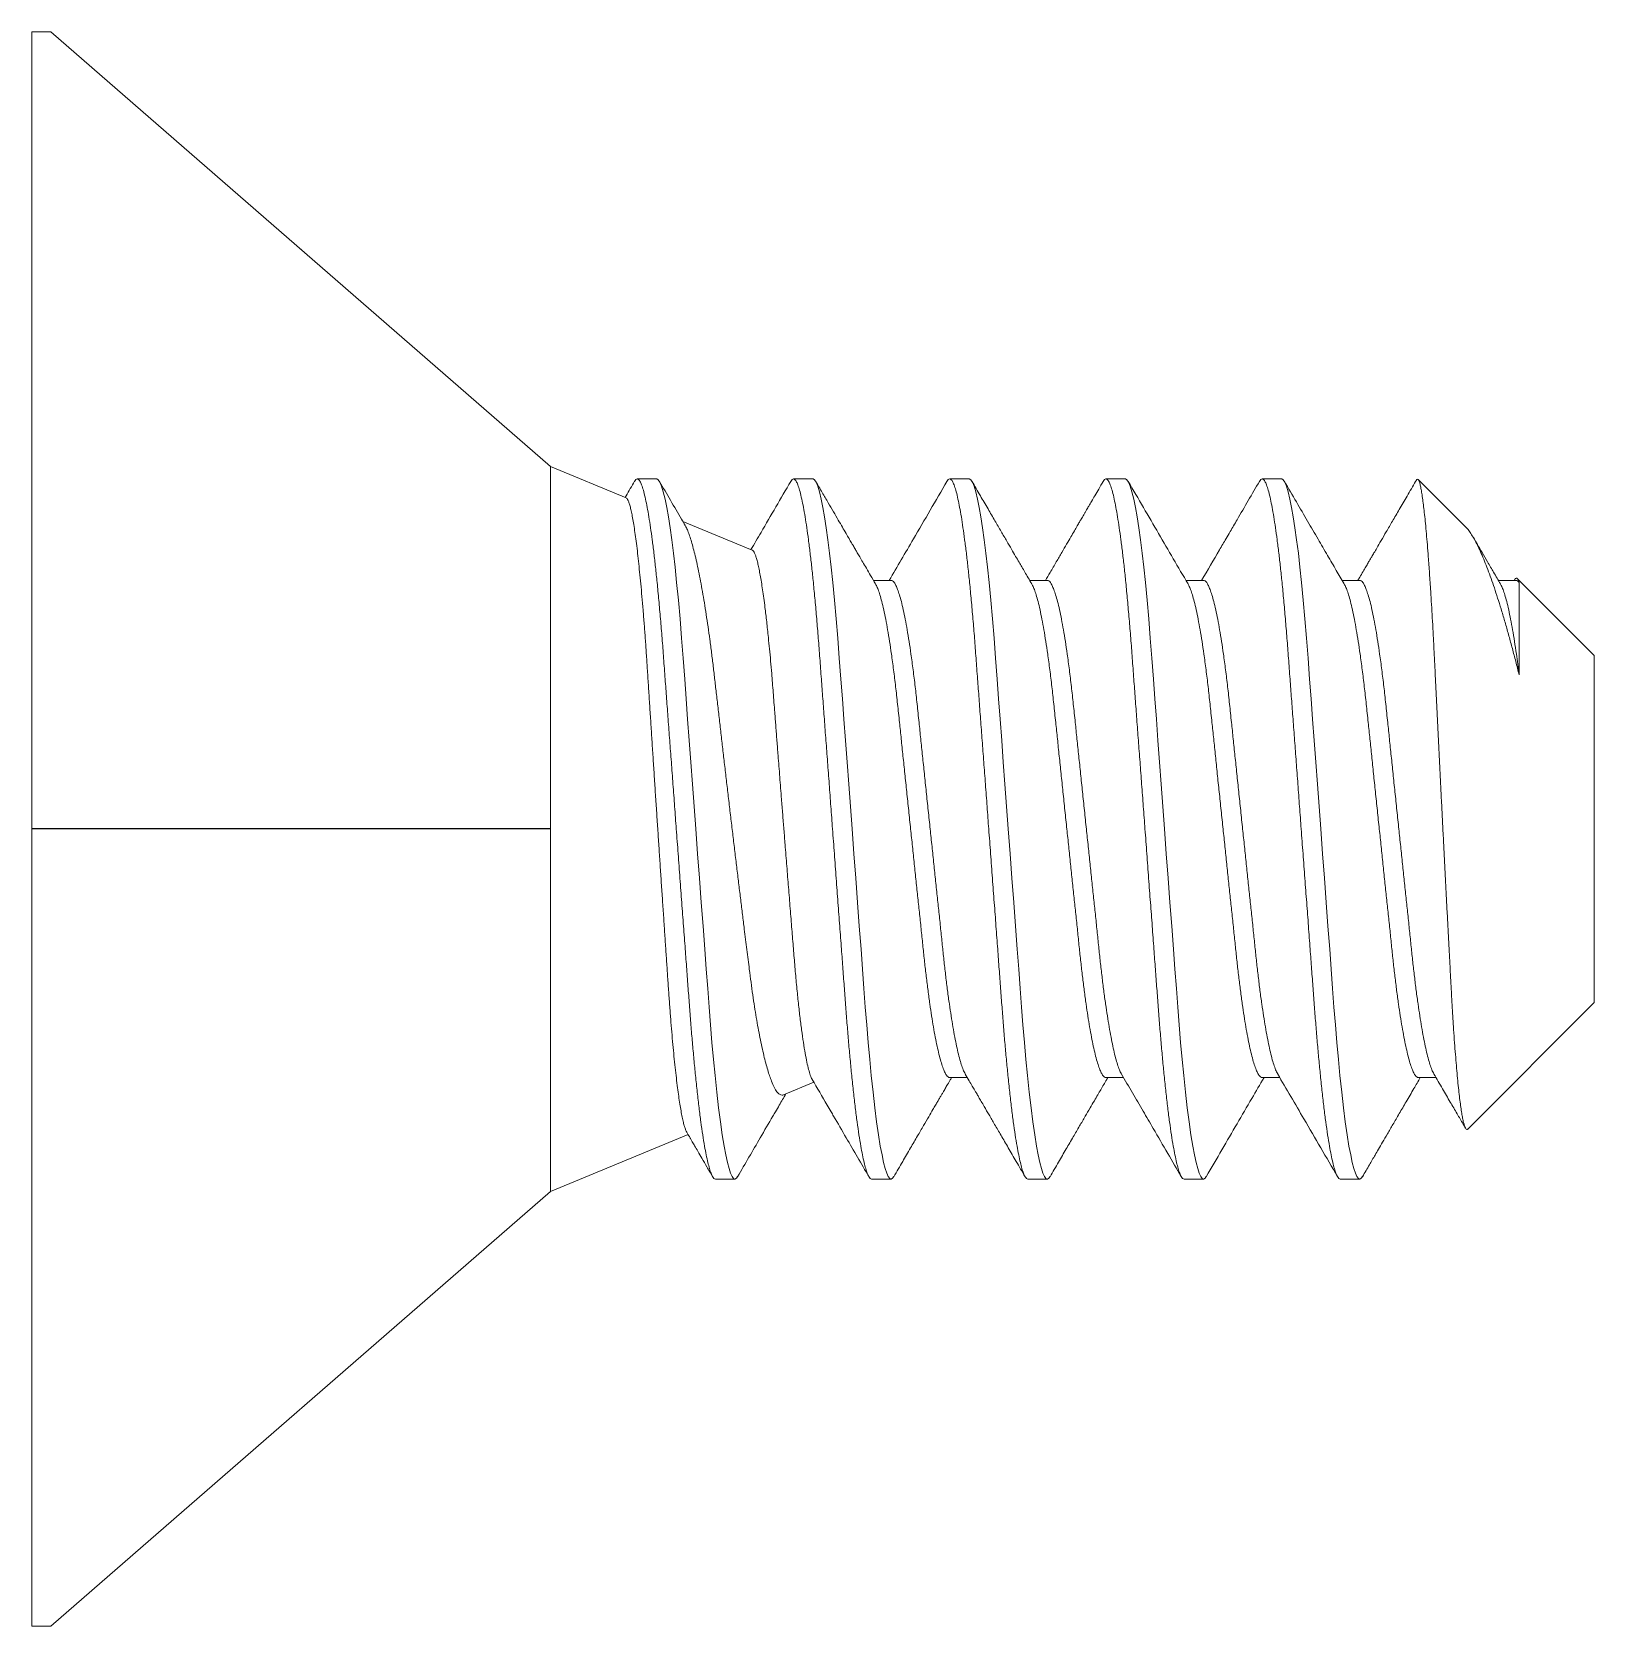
# Model space of a CAD drawing. Header units: inches. Extents: x 1.6 to 15.1, y -0.1 to 9.4.
# Drawn here: x 12.4369 to 12.684, y 9.1345 to 9.3866 of the extents above; entities that cross this region are included whole.
import ezdxf

# ---------------------------------------------------------------- set-up
doc = ezdxf.new("R2010")
doc.units = ezdxf.units.IN
doc.header["$MEASUREMENT"] = 0
doc.linetypes.add('SLD-Solid', pattern=[0])
doc.layers.add('Delrin', color=18, linetype='Continuous')
doc.layers.add('Screws', color=6, linetype='Continuous')

msp = doc.modelspace()

# ---------------------------------------------------------------- linework, layer by layer
at = {"layer": 'Delrin'}
msp.add_line((12.51897, 9.26056), (12.43694, 9.26056), dxfattribs=at)
at = {"layer": 'Screws', "color": 6, "linetype": 'SLD-Solid', "lineweight": 15}
for p, q in [((12.43992, 9.38658), (12.43694, 9.38658)), ((12.43694, 9.26056), (12.43694, 9.38658)), ((12.51897, 9.31785), (12.43992, 9.38658)), ((12.53095, 9.31289), (12.51897, 9.31785)), ((12.51897, 9.31785), (12.51897, 9.20326)), ((12.53578, 9.31591), (12.53269, 9.31591)), ((12.56049, 9.31591), (12.5574, 9.31591)), ((12.5852, 9.31591), (12.58211, 9.31591)), ((12.60991, 9.31591), (12.60682, 9.31591)), ((12.63462, 9.31591), (12.63153, 9.31591)), ((12.66371, 9.30833), (12.65621, 9.31582)), ((12.55089, 9.30463), (12.5399, 9.30918)), ((12.57284, 9.29986), (12.57005, 9.29986)), ((12.59755, 9.29986), (12.59476, 9.29986)), ((12.62226, 9.29986), (12.61947, 9.29986)), ((12.64697, 9.29986), (12.64418, 9.29986)), ((12.67168, 9.29986), (12.66889, 9.29986)), ((12.67145, 9.29999), (12.67138, 9.29986)), ((12.68403, 9.288), (12.67187, 9.30016)), ((12.67217, 9.29951), (12.67217, 9.28491)), ((12.68403, 9.288), (12.68403, 9.23312)), ((12.43694, 9.13454), (12.43694, 9.26056)), ((12.66404, 9.21312), (12.68403, 9.23312)), ((12.55582, 9.21852), (12.56062, 9.22051)), ((12.58211, 9.22126), (12.58489, 9.22126)), ((12.60682, 9.22126), (12.6096, 9.22126)), ((12.63153, 9.22126), (12.63431, 9.22126)), ((12.65624, 9.22126), (12.65902, 9.22126)), ((12.51897, 9.20326), (12.54072, 9.21227)), ((12.54504, 9.20521), (12.54813, 9.20521)), ((12.56975, 9.20521), (12.57284, 9.20521)), ((12.59446, 9.20521), (12.59755, 9.20521)), ((12.61917, 9.20521), (12.62226, 9.20521)), ((12.64388, 9.20521), (12.64697, 9.20521)), ((12.43992, 9.13454), (12.51897, 9.20326)), ((12.43694, 9.13454), (12.43992, 9.13454))]:
    msp.add_line(p, q, dxfattribs=at)
at = {"layer": 'Screws', "color": 6, "linetype": 'SLD-Solid', "lineweight": 15, "flags": 128}
for points in [[(12.54856, 9.20561), (12.54837, 9.20533), (12.54813, 9.20521), (12.54791, 9.20531), (12.54768, 9.20562), (12.54744, 9.20614), (12.5472, 9.20688), (12.54694, 9.20785), (12.54669, 9.20903), (12.54642, 9.21043), (12.54613, 9.21221), (12.54584, 9.21424), (12.54555, 9.21649), (12.54527, 9.21895), (12.54499, 9.2216), (12.54474, 9.22414), (12.5445, 9.22681), (12.54427, 9.22957), (12.54405, 9.2324), (12.54383, 9.23533), (12.5436, 9.23839), (12.54337, 9.24157), (12.5431, 9.2452), (12.54282, 9.24894), (12.54253, 9.25276), (12.54224, 9.25665), (12.54195, 9.26056), (12.54169, 9.26411), (12.54143, 9.26765), (12.54117, 9.27114), (12.54091, 9.27456), (12.54066, 9.2779), (12.54042, 9.28115), (12.54019, 9.28427), (12.53994, 9.28756), (12.5397, 9.2907), (12.53945, 9.29376), (12.53919, 9.29671), (12.53892, 9.29952), (12.53867, 9.30193), (12.53841, 9.30419), (12.53814, 9.30628), (12.53788, 9.30819), (12.53761, 9.3099), (12.53735, 9.31141), (12.53709, 9.3127), (12.53681, 9.31387), (12.53654, 9.31477), (12.53627, 9.31541), (12.53602, 9.31578), (12.53578, 9.31591), (12.53578, 9.31591)], [(12.57327, 9.20561), (12.57308, 9.20533), (12.57284, 9.20521), (12.57262, 9.20531), (12.57239, 9.20562), (12.57215, 9.20614), (12.57191, 9.20688), (12.57165, 9.20785), (12.5714, 9.20903), (12.57113, 9.21043), (12.57084, 9.21221), (12.57055, 9.21424), (12.57026, 9.21649), (12.56998, 9.21895), (12.5697, 9.2216), (12.56945, 9.22414), (12.56921, 9.22681), (12.56898, 9.22957), (12.56876, 9.2324), (12.56854, 9.23533), (12.56831, 9.23839), (12.56808, 9.24157), (12.56781, 9.2452), (12.56753, 9.24894), (12.56724, 9.25276), (12.56695, 9.25665), (12.56666, 9.26056), (12.5664, 9.26411), (12.56614, 9.26765), (12.56588, 9.27114), (12.56562, 9.27456), (12.56537, 9.2779), (12.56513, 9.28115), (12.5649, 9.28427), (12.56465, 9.28756), (12.56441, 9.2907), (12.56416, 9.29376), (12.5639, 9.29671), (12.56363, 9.29952), (12.56338, 9.30193), (12.56312, 9.30419), (12.56285, 9.30628), (12.56259, 9.30819), (12.56232, 9.3099), (12.56206, 9.31141), (12.5618, 9.3127), (12.56152, 9.31387), (12.56125, 9.31477), (12.56098, 9.31541), (12.56073, 9.31578), (12.56049, 9.31591), (12.56049, 9.31591)], [(12.59798, 9.20561), (12.59779, 9.20533), (12.59755, 9.20521), (12.59733, 9.20531), (12.5971, 9.20562), (12.59686, 9.20614), (12.59662, 9.20688), (12.59636, 9.20785), (12.59611, 9.20903), (12.59584, 9.21043), (12.59555, 9.21221), (12.59526, 9.21424), (12.59497, 9.21649), (12.59469, 9.21895), (12.59441, 9.2216), (12.59416, 9.22414), (12.59392, 9.22681), (12.59369, 9.22957), (12.59347, 9.2324), (12.59325, 9.23533), (12.59302, 9.23839), (12.59279, 9.24157), (12.59252, 9.2452), (12.59224, 9.24894), (12.59195, 9.25276), (12.59166, 9.25665), (12.59137, 9.26056), (12.59111, 9.26411), (12.59085, 9.26765), (12.59059, 9.27114), (12.59033, 9.27456), (12.59008, 9.2779), (12.58984, 9.28115), (12.58961, 9.28427), (12.58936, 9.28756), (12.58912, 9.2907), (12.58887, 9.29376), (12.58861, 9.29671), (12.58834, 9.29952), (12.58808, 9.30193), (12.58783, 9.30419), (12.58756, 9.30628), (12.5873, 9.30819), (12.58703, 9.3099), (12.58677, 9.31141), (12.58651, 9.3127), (12.58623, 9.31387), (12.58596, 9.31477), (12.58569, 9.31541), (12.58544, 9.31578), (12.5852, 9.31591), (12.5852, 9.31591)], [(12.62269, 9.20561), (12.6225, 9.20533), (12.62226, 9.20521), (12.62204, 9.20531), (12.62181, 9.20562), (12.62157, 9.20614), (12.62133, 9.20688), (12.62107, 9.20785), (12.62082, 9.20903), (12.62055, 9.21043), (12.62026, 9.21221), (12.61997, 9.21424), (12.61968, 9.21649), (12.6194, 9.21895), (12.61912, 9.2216), (12.61887, 9.22414), (12.61863, 9.22681), (12.6184, 9.22957), (12.61818, 9.2324), (12.61796, 9.23533), (12.61773, 9.23839), (12.6175, 9.24157), (12.61723, 9.2452), (12.61695, 9.24894), (12.61666, 9.25276), (12.61637, 9.25665), (12.61608, 9.26056), (12.61582, 9.26411), (12.61556, 9.26765), (12.6153, 9.27114), (12.61504, 9.27456), (12.61479, 9.2779), (12.61455, 9.28115), (12.61432, 9.28427), (12.61407, 9.28756), (12.61383, 9.2907), (12.61358, 9.29376), (12.61332, 9.29671), (12.61305, 9.29952), (12.61279, 9.30193), (12.61254, 9.30419), (12.61227, 9.30628), (12.61201, 9.30819), (12.61174, 9.3099), (12.61148, 9.31141), (12.61122, 9.3127), (12.61094, 9.31387), (12.61067, 9.31477), (12.6104, 9.31541), (12.61015, 9.31578), (12.60991, 9.31591), (12.60991, 9.31591)], [(12.6474, 9.20561), (12.64721, 9.20533), (12.64697, 9.20521), (12.64675, 9.20531), (12.64652, 9.20562), (12.64628, 9.20614), (12.64604, 9.20688), (12.64578, 9.20785), (12.64553, 9.20903), (12.64526, 9.21043), (12.64497, 9.21221), (12.64468, 9.21424), (12.64439, 9.21649), (12.64411, 9.21895), (12.64383, 9.2216), (12.64358, 9.22414), (12.64334, 9.22681), (12.64311, 9.22957), (12.64289, 9.2324), (12.64267, 9.23533), (12.64244, 9.23839), (12.64221, 9.24157), (12.64194, 9.2452), (12.64166, 9.24894), (12.64137, 9.25276), (12.64108, 9.25665), (12.64079, 9.26056), (12.64053, 9.26411), (12.64027, 9.26765), (12.64001, 9.27114), (12.63975, 9.27456), (12.6395, 9.2779), (12.63926, 9.28115), (12.63903, 9.28427), (12.63878, 9.28756), (12.63854, 9.2907), (12.63829, 9.29376), (12.63803, 9.29671), (12.63776, 9.29952), (12.6375, 9.30193), (12.63725, 9.30419), (12.63698, 9.30628), (12.63672, 9.30819), (12.63645, 9.3099), (12.63619, 9.31141), (12.63593, 9.3127), (12.63565, 9.31387), (12.63538, 9.31477), (12.63511, 9.31541), (12.63486, 9.31578), (12.63462, 9.31591), (12.63462, 9.31591)]]:
    msp.add_lwpolyline(points, dxfattribs=at)
at = {"layer": 'Screws', "color": 6, "linetype": 'SLD-Solid', "lineweight": 15}
for points, knots in [([(12.53226, 9.31553), (12.53181, 9.31476), (12.53131, 9.31391), (12.53082, 9.31305), (12.53077, 9.31297)], [0, 0, 0, 0, 0.899698, 1, 1, 1, 1]), ([(12.54504, 9.20521), (12.54497, 9.20523), (12.54482, 9.20527), (12.54459, 9.20559), (12.54436, 9.20611), (12.54411, 9.20685), (12.54386, 9.20781), (12.5436, 9.209), (12.54333, 9.21044), (12.54304, 9.21217), (12.54275, 9.2142), (12.54246, 9.21645), (12.54218, 9.21891), (12.54191, 9.22148), (12.54165, 9.22411), (12.54141, 9.22678), (12.54118, 9.22953), (12.54096, 9.23238), (12.54074, 9.23533), (12.54051, 9.23839), (12.54027, 9.24168), (12.54001, 9.2452), (12.53973, 9.24894), (12.53944, 9.25276), (12.53916, 9.25665), (12.53887, 9.26044), (12.5386, 9.26411), (12.53834, 9.26765), (12.53808, 9.27114), (12.53782, 9.27456), (12.53757, 9.27791), (12.53733, 9.28115), (12.53709, 9.28437), (12.53686, 9.28757), (12.53662, 9.29074), (12.53636, 9.2938), (12.5361, 9.29675), (12.53584, 9.29947), (12.53558, 9.30196), (12.53532, 9.30422), (12.53505, 9.30632), (12.53479, 9.30822), (12.53453, 9.30994), (12.53426, 9.31144), (12.53399, 9.31278), (12.53372, 9.31391), (12.53345, 9.31481), (12.53318, 9.31545), (12.53293, 9.31582), (12.53269, 9.31594), (12.53247, 9.31585), (12.53233, 9.31563), (12.53226, 9.31552)], [0, 0, 0, 0, 0.018548, 0.037366, 0.056425, 0.075691, 0.095128, 0.1147, 0.134367, 0.156061, 0.177767, 0.19943, 0.220995, 0.242411, 0.261708, 0.280804, 0.299664, 0.318259, 0.336767, 0.355543, 0.374564, 0.39573, 0.417108, 0.438646, 0.460292, 0.481994, 0.501724, 0.521414, 0.541022, 0.560508, 0.579835, 0.598967, 0.617869, 0.638358, 0.658718, 0.679394, 0.700362, 0.721577, 0.741039, 0.76063, 0.780308, 0.800035, 0.819769, 0.839468, 0.859092, 0.880544, 0.901806, 0.92283, 0.943571, 0.963988, 0.982536, 1, 1, 1, 1]), ([(12.54025, 9.30858), (12.54007, 9.30889), (12.53872, 9.31121), (12.53737, 9.31352), (12.53621, 9.31552)], [0, 0, 0, 0, 0.134536, 1, 1, 1, 1]), ([(12.55696, 9.31552), (12.5554, 9.31283), (12.55331, 9.30923), (12.5512, 9.30563), (12.55067, 9.30472)], [0, 0, 0, 0, 0.747384, 1, 1, 1, 1]), ([(12.56975, 9.20521), (12.56968, 9.20523), (12.56953, 9.20527), (12.5693, 9.20559), (12.56906, 9.20611), (12.56882, 9.20685), (12.56857, 9.20781), (12.56831, 9.209), (12.56804, 9.21044), (12.56775, 9.21217), (12.56746, 9.2142), (12.56717, 9.21645), (12.56689, 9.21891), (12.56662, 9.22148), (12.56636, 9.22411), (12.56612, 9.22678), (12.56589, 9.22953), (12.56567, 9.23238), (12.56545, 9.23533), (12.56522, 9.23839), (12.56498, 9.24168), (12.56472, 9.2452), (12.56444, 9.24894), (12.56415, 9.25276), (12.56387, 9.25665), (12.56358, 9.26044), (12.56331, 9.26411), (12.56305, 9.26765), (12.56279, 9.27114), (12.56253, 9.27456), (12.56228, 9.27791), (12.56204, 9.28115), (12.5618, 9.28437), (12.56157, 9.28757), (12.56133, 9.29074), (12.56107, 9.2938), (12.56081, 9.29675), (12.56055, 9.29947), (12.56029, 9.30196), (12.56003, 9.30422), (12.55976, 9.30632), (12.5595, 9.30822), (12.55924, 9.30994), (12.55897, 9.31144), (12.5587, 9.31278), (12.55843, 9.31391), (12.55816, 9.31481), (12.55789, 9.31545), (12.55764, 9.31582), (12.5574, 9.31594), (12.55718, 9.31585), (12.55704, 9.31563), (12.55696, 9.31552)], [0, 0, 0, 0, 0.018546, 0.037363, 0.05642, 0.075684, 0.09512, 0.11469, 0.134355, 0.156048, 0.177752, 0.199412, 0.220976, 0.24239, 0.261685, 0.280779, 0.299638, 0.318232, 0.336738, 0.355512, 0.374531, 0.395696, 0.417072, 0.438608, 0.460253, 0.481952, 0.501681, 0.521369, 0.540975, 0.56046, 0.579785, 0.598915, 0.617815, 0.638303, 0.658661, 0.679335, 0.700301, 0.721514, 0.740975, 0.760564, 0.780241, 0.799966, 0.819698, 0.839395, 0.859018, 0.880468, 0.901728, 0.92275, 0.943489, 0.963905, 0.982451, 1, 1, 1, 1]), ([(12.57038, 9.2993), (12.57012, 9.29974), (12.56964, 9.30057), (12.56896, 9.30173), (12.56838, 9.30271), (12.5679, 9.30353), (12.56752, 9.30418), (12.56724, 9.30467), (12.56702, 9.30504), (12.56681, 9.3054), (12.56653, 9.30588), (12.56616, 9.30652), (12.56568, 9.30734), (12.56511, 9.30832), (12.56445, 9.30945), (12.5637, 9.31074), (12.56285, 9.31219), (12.56192, 9.31381), (12.56126, 9.31493), (12.56092, 9.31552)], [0, 0, 0, 0, 0.081719, 0.153083, 0.214077, 0.264686, 0.304899, 0.334265, 0.35371, 0.373843, 0.401522, 0.442141, 0.492514, 0.552646, 0.622546, 0.70222, 0.79168, 0.890935, 1, 1, 1, 1]), ([(12.58167, 9.31552), (12.57991, 9.31248), (12.57687, 9.30726), (12.57381, 9.30204), (12.57254, 9.29986)], [0, 0, 0, 0, 0.581827, 1, 1, 1, 1]), ([(12.59446, 9.20521), (12.59439, 9.20523), (12.59424, 9.20527), (12.59401, 9.20559), (12.59377, 9.20611), (12.59353, 9.20685), (12.59328, 9.20781), (12.59302, 9.209), (12.59275, 9.21044), (12.59246, 9.21217), (12.59217, 9.2142), (12.59188, 9.21645), (12.5916, 9.21891), (12.59133, 9.22148), (12.59107, 9.22411), (12.59083, 9.22678), (12.5906, 9.22953), (12.59038, 9.23238), (12.59016, 9.23533), (12.58993, 9.23839), (12.58969, 9.24168), (12.58943, 9.2452), (12.58915, 9.24894), (12.58886, 9.25276), (12.58858, 9.25665), (12.58829, 9.26044), (12.58802, 9.26411), (12.58776, 9.26765), (12.5875, 9.27114), (12.58724, 9.27456), (12.58699, 9.27791), (12.58675, 9.28115), (12.58651, 9.28437), (12.58627, 9.28757), (12.58604, 9.29074), (12.58578, 9.2938), (12.58552, 9.29675), (12.58526, 9.29947), (12.585, 9.30196), (12.58474, 9.30422), (12.58447, 9.30632), (12.58421, 9.30822), (12.58395, 9.30994), (12.58368, 9.31144), (12.58341, 9.31278), (12.58314, 9.31391), (12.58287, 9.31481), (12.5826, 9.31545), (12.58235, 9.31582), (12.58211, 9.31594), (12.58189, 9.31585), (12.58175, 9.31563), (12.58167, 9.31552)], [0, 0, 0, 0, 0.018545, 0.037361, 0.056417, 0.07568, 0.095114, 0.114683, 0.134347, 0.156038, 0.177741, 0.1994, 0.220963, 0.242375, 0.261669, 0.280762, 0.29962, 0.318212, 0.336718, 0.35549, 0.374508, 0.395672, 0.417046, 0.438581, 0.460225, 0.481923, 0.50165, 0.521337, 0.540942, 0.560426, 0.57975, 0.598879, 0.617778, 0.638264, 0.658621, 0.679294, 0.700258, 0.72147, 0.74093, 0.760518, 0.780193, 0.799917, 0.819648, 0.839344, 0.858965, 0.880414, 0.901673, 0.922694, 0.943432, 0.963846, 0.982391, 1, 1, 1, 1]), ([(12.59509, 9.2993), (12.5949, 9.29963), (12.59453, 9.30025), (12.59401, 9.30115), (12.59353, 9.30197), (12.59305, 9.30279), (12.5925, 9.30372), (12.59185, 9.30484), (12.59109, 9.30614), (12.59022, 9.30764), (12.58923, 9.30934), (12.58813, 9.31123), (12.58692, 9.31331), (12.58607, 9.31476), (12.58563, 9.31552)], [0, 0, 0, 0, 0.060687, 0.115863, 0.165519, 0.212166, 0.268852, 0.337454, 0.417983, 0.51045, 0.614868, 0.731254, 0.859625, 1, 1, 1, 1]), ([(12.60638, 9.31552), (12.60615, 9.31512), (12.60571, 9.31436), (12.60509, 9.3133), (12.60457, 9.31241), (12.60414, 9.31167), (12.6038, 9.31109), (12.60353, 9.31063), (12.60331, 9.31024), (12.60309, 9.30987), (12.60287, 9.30949), (12.6026, 9.30903), (12.60225, 9.30842), (12.60179, 9.30763), (12.60123, 9.30667), (12.60057, 9.30554), (12.5998, 9.30423), (12.59894, 9.30274), (12.59807, 9.30126), (12.5975, 9.30028), (12.59725, 9.29986)], [0, 0, 0, 0, 0.077513, 0.144881, 0.202109, 0.249205, 0.286173, 0.313016, 0.33799, 0.36069, 0.383187, 0.410711, 0.449491, 0.49953, 0.560818, 0.633342, 0.717088, 0.812038, 0.918175, 1, 1, 1, 1]), ([(12.61917, 9.20521), (12.6191, 9.20523), (12.61895, 9.20527), (12.61872, 9.20559), (12.61848, 9.20611), (12.61824, 9.20685), (12.61799, 9.20781), (12.61773, 9.209), (12.61746, 9.21044), (12.61717, 9.21217), (12.61688, 9.2142), (12.61659, 9.21645), (12.61631, 9.21891), (12.61604, 9.22148), (12.61578, 9.22411), (12.61554, 9.22678), (12.61531, 9.22953), (12.61509, 9.23238), (12.61487, 9.23533), (12.61464, 9.23839), (12.6144, 9.24168), (12.61414, 9.2452), (12.61386, 9.24894), (12.61357, 9.25276), (12.61329, 9.25665), (12.613, 9.26044), (12.61273, 9.26411), (12.61247, 9.26765), (12.61221, 9.27114), (12.61195, 9.27456), (12.6117, 9.27791), (12.61146, 9.28115), (12.61122, 9.28437), (12.61098, 9.28757), (12.61075, 9.29074), (12.61049, 9.2938), (12.61023, 9.29675), (12.60997, 9.29947), (12.60971, 9.30196), (12.60945, 9.30422), (12.60918, 9.30632), (12.60892, 9.30822), (12.60866, 9.30994), (12.60839, 9.31144), (12.60812, 9.31278), (12.60785, 9.31391), (12.60758, 9.31481), (12.60731, 9.31545), (12.60706, 9.31582), (12.60682, 9.31594), (12.6066, 9.31585), (12.60645, 9.31563), (12.60638, 9.31552)], [0, 0, 0, 0, 0.018545, 0.03736, 0.056416, 0.075678, 0.095113, 0.114681, 0.134344, 0.156035, 0.177738, 0.199397, 0.220959, 0.242371, 0.261665, 0.280757, 0.299615, 0.318206, 0.336712, 0.355484, 0.374502, 0.395665, 0.417039, 0.438573, 0.460216, 0.481914, 0.501641, 0.521328, 0.540932, 0.560415, 0.579739, 0.598868, 0.617767, 0.638252, 0.658609, 0.679281, 0.700245, 0.721457, 0.740917, 0.760504, 0.780179, 0.799903, 0.819633, 0.839329, 0.85895, 0.880398, 0.901656, 0.922677, 0.943415, 0.963829, 0.982373, 1, 1, 1, 1]), ([(12.6198, 9.2993), (12.61825, 9.30195), (12.61509, 9.30736), (12.61194, 9.31277), (12.61034, 9.31552)], [0, 0, 0, 0, 0.490715, 1, 1, 1, 1]), ([(12.63109, 9.31552), (12.62992, 9.3135), (12.62838, 9.31085), (12.62662, 9.30783), (12.62569, 9.30624), (12.62419, 9.30367), (12.6229, 9.30147), (12.62196, 9.29986)], [0, 0, 0, 0, 0.387305, 0.50699, 0.577461, 0.691608, 1, 1, 1, 1]), ([(12.64388, 9.20521), (12.64381, 9.20523), (12.64366, 9.20527), (12.64343, 9.20559), (12.64319, 9.20611), (12.64295, 9.20685), (12.64269, 9.20781), (12.64244, 9.209), (12.64217, 9.21044), (12.64188, 9.21217), (12.64159, 9.2142), (12.6413, 9.21645), (12.64102, 9.21891), (12.64075, 9.22148), (12.64049, 9.22411), (12.64025, 9.22678), (12.64002, 9.22953), (12.6398, 9.23238), (12.63958, 9.23533), (12.63935, 9.23839), (12.63911, 9.24168), (12.63885, 9.2452), (12.63857, 9.24894), (12.63828, 9.25276), (12.63799, 9.25665), (12.63771, 9.26044), (12.63744, 9.26411), (12.63718, 9.26765), (12.63692, 9.27114), (12.63666, 9.27456), (12.63641, 9.27791), (12.63617, 9.28115), (12.63593, 9.28437), (12.63569, 9.28757), (12.63546, 9.29074), (12.6352, 9.2938), (12.63494, 9.29675), (12.63468, 9.29947), (12.63442, 9.30196), (12.63416, 9.30422), (12.63389, 9.30632), (12.63363, 9.30822), (12.63337, 9.30994), (12.6331, 9.31144), (12.63283, 9.31278), (12.63256, 9.31391), (12.63229, 9.31481), (12.63202, 9.31545), (12.63177, 9.31582), (12.63153, 9.31594), (12.63131, 9.31585), (12.63116, 9.31563), (12.63109, 9.31552)], [0, 0, 0, 0, 0.018546, 0.037362, 0.056419, 0.075682, 0.095118, 0.114687, 0.134352, 0.156044, 0.177747, 0.199408, 0.220971, 0.242384, 0.261679, 0.280773, 0.299631, 0.318224, 0.336731, 0.355504, 0.374523, 0.395687, 0.417062, 0.438598, 0.460242, 0.481941, 0.50167, 0.521357, 0.540963, 0.560447, 0.579772, 0.598901, 0.617801, 0.638288, 0.658646, 0.67932, 0.700285, 0.721498, 0.740958, 0.760547, 0.780223, 0.799948, 0.819679, 0.839376, 0.858998, 0.880447, 0.901707, 0.922729, 0.943468, 0.963883, 0.982429, 1, 1, 1, 1]), ([(12.64451, 9.2993), (12.64409, 9.30001), (12.64321, 9.30152), (12.64183, 9.30388), (12.64032, 9.30647), (12.63868, 9.30929), (12.6369, 9.31233), (12.63568, 9.31443), (12.63505, 9.31552)], [0, 0, 0, 0, 0.132104, 0.278007, 0.437729, 0.611287, 0.798704, 1, 1, 1, 1]), ([(12.6558, 9.31552), (12.65535, 9.31474), (12.65449, 9.31326), (12.65326, 9.31115), (12.65217, 9.30928), (12.65121, 9.30763), (12.65038, 9.30622), (12.64974, 9.3051), (12.64924, 9.30426), (12.64889, 9.30365), (12.64858, 9.30313), (12.64827, 9.3026), (12.64791, 9.30198), (12.64746, 9.30121), (12.64704, 9.30049), (12.64676, 9.30002), (12.64667, 9.29986)], [0, 0, 0, 0, 0.149284, 0.283787, 0.403535, 0.508549, 0.598849, 0.67445, 0.721514, 0.760323, 0.790881, 0.821643, 0.861502, 0.910453, 0.968484, 1, 1, 1, 1]), ([(12.65612, 9.31588), (12.65604, 9.31583), (12.65594, 9.31577), (12.65583, 9.31555), (12.6558, 9.3155)], [0, 0, 0, 0, 0.788627, 1, 1, 1, 1]), ([(12.65612, 9.31588), (12.65617, 9.31585), (12.65625, 9.3158), (12.65638, 9.31551), (12.65651, 9.31506), (12.65664, 9.31444), (12.65678, 9.31363), (12.65693, 9.31266), (12.65707, 9.31154), (12.65721, 9.31028), (12.65736, 9.30886), (12.65751, 9.30727), (12.65766, 9.30551), (12.65782, 9.30344), (12.658, 9.301), (12.65816, 9.29845), (12.65831, 9.29608), (12.65844, 9.29395), (12.65856, 9.29167), (12.65869, 9.28925), (12.65882, 9.28669), (12.65895, 9.28402), (12.65908, 9.28126), (12.65922, 9.27842), (12.65936, 9.27555), (12.6595, 9.27269), (12.65964, 9.26983), (12.65979, 9.26692), (12.65994, 9.26397), (12.66009, 9.26099), (12.66024, 9.25806), (12.66039, 9.2552), (12.66053, 9.2524), (12.66067, 9.2496), (12.66082, 9.24683), (12.66096, 9.24407), (12.6611, 9.24141), (12.66124, 9.23884), (12.66137, 9.23637), (12.6615, 9.23396), (12.66164, 9.23162), (12.66178, 9.22937), (12.66192, 9.22728), (12.66206, 9.22535), (12.66221, 9.22357), (12.66235, 9.2219), (12.6625, 9.22035), (12.66265, 9.21892), (12.6628, 9.21766), (12.66295, 9.21656), (12.66309, 9.21562), (12.66324, 9.21481), (12.66338, 9.21415), (12.66353, 9.21363), (12.66367, 9.21328), (12.66381, 9.21308), (12.66393, 9.21302), (12.664, 9.2131), (12.66403, 9.21313)], [0, 0, 0, 0, 0.01846, 0.036933, 0.055392, 0.074391, 0.093406, 0.112405, 0.130805, 0.149219, 0.167619, 0.186558, 0.205513, 0.224453, 0.248741, 0.27303, 0.289585, 0.30615, 0.322704, 0.340607, 0.358522, 0.376424, 0.394855, 0.413303, 0.431735, 0.449448, 0.467175, 0.484887, 0.503132, 0.521392, 0.539637, 0.55707, 0.574516, 0.591949, 0.609888, 0.627842, 0.645782, 0.663216, 0.680663, 0.698096, 0.716067, 0.734055, 0.752027, 0.76892, 0.785826, 0.802719, 0.820124, 0.837545, 0.85495, 0.871499, 0.888061, 0.90461, 0.92164, 0.938683, 0.955713, 0.972263, 0.988825, 1, 1, 1, 1]), ([(12.53095, 9.31288), (12.53099, 9.31286), (12.53109, 9.3128), (12.53125, 9.31252), (12.53142, 9.31207), (12.5316, 9.31146), (12.53178, 9.31069), (12.53195, 9.30978), (12.53214, 9.30871), (12.53232, 9.30747), (12.53251, 9.30608), (12.5327, 9.30456), (12.53288, 9.30292), (12.53306, 9.30119), (12.53325, 9.29932), (12.53343, 9.29731), (12.53361, 9.29518), (12.53379, 9.29296), (12.53396, 9.29068), (12.53412, 9.28834), (12.53428, 9.2859), (12.53444, 9.28336), (12.53461, 9.28073), (12.53479, 9.27806), (12.53496, 9.27536), (12.53514, 9.27265), (12.53532, 9.26988), (12.5355, 9.26706), (12.53569, 9.2642), (12.53588, 9.26136), (12.53606, 9.25857), (12.53625, 9.25582), (12.53643, 9.25306), (12.53661, 9.25031), (12.5368, 9.24757), (12.53698, 9.24491), (12.53715, 9.24234), (12.53732, 9.23987), (12.53748, 9.23744), (12.53764, 9.23506), (12.53781, 9.23274), (12.53798, 9.23054), (12.53815, 9.22845), (12.53832, 9.22649), (12.5385, 9.22461), (12.53869, 9.22284), (12.53887, 9.22117), (12.53906, 9.21965), (12.53924, 9.21828), (12.53943, 9.21705), (12.53961, 9.21595), (12.5398, 9.21498), (12.53998, 9.21415), (12.54016, 9.21348), (12.54034, 9.21299), (12.54045, 9.21271), (12.54051, 9.21263), (12.54051, 9.21263)], [0, 0, 0, 0, 0.015703, 0.035175, 0.054663, 0.074135, 0.093065, 0.11201, 0.130941, 0.150421, 0.169917, 0.189397, 0.208054, 0.226724, 0.24538, 0.264561, 0.283758, 0.30294, 0.321371, 0.339816, 0.358247, 0.377197, 0.396162, 0.415112, 0.433543, 0.451988, 0.470419, 0.489385, 0.508367, 0.527333, 0.545554, 0.563788, 0.582009, 0.600746, 0.619499, 0.638236, 0.656164, 0.674105, 0.692033, 0.710461, 0.728902, 0.747329, 0.76526, 0.783204, 0.801135, 0.819587, 0.838054, 0.856507, 0.874293, 0.892094, 0.90988, 0.928175, 0.946484, 0.964779, 0.982203, 0.999639, 1, 1, 1, 1]), ([(12.55582, 9.21853), (12.55575, 9.21851), (12.55554, 9.21844), (12.5552, 9.21857), (12.55479, 9.21898), (12.55436, 9.21967), (12.55397, 9.22055), (12.55362, 9.2215), (12.55332, 9.22245), (12.55301, 9.22354), (12.55271, 9.22475), (12.5524, 9.2261), (12.5521, 9.22755), (12.5518, 9.2291), (12.55152, 9.23073), (12.55123, 9.23248), (12.55095, 9.23434), (12.55068, 9.23631), (12.55037, 9.23867), (12.55003, 9.24147), (12.54966, 9.24437), (12.54934, 9.24701), (12.54905, 9.24935), (12.54876, 9.25174), (12.54846, 9.25419), (12.54816, 9.25668), (12.54786, 9.25922), (12.54755, 9.26179), (12.54724, 9.26439), (12.54694, 9.26696), (12.54664, 9.2695), (12.54635, 9.27199), (12.54606, 9.27448), (12.54578, 9.27696), (12.5455, 9.27941), (12.54522, 9.28179), (12.54496, 9.28408), (12.54471, 9.28628), (12.54444, 9.28843), (12.54416, 9.29052), (12.54388, 9.29255), (12.54359, 9.29449), (12.5433, 9.29634), (12.543, 9.2981), (12.5427, 9.29976), (12.54239, 9.30132), (12.54209, 9.30276), (12.54178, 9.30406), (12.54148, 9.30522), (12.54119, 9.30624), (12.5409, 9.30713), (12.54061, 9.30787), (12.54039, 9.30835), (12.54027, 9.30854), (12.54024, 9.30858)], [0, 0, 0, 0, 0.014274, 0.039575, 0.064876, 0.090844, 0.116812, 0.134484, 0.152169, 0.16984, 0.188023, 0.206221, 0.224404, 0.242098, 0.259805, 0.277498, 0.295709, 0.313934, 0.332144, 0.358603, 0.385064, 0.403163, 0.421275, 0.439375, 0.45793, 0.476499, 0.495053, 0.514145, 0.533252, 0.552343, 0.570933, 0.589536, 0.608125, 0.627256, 0.646403, 0.665534, 0.684082, 0.702644, 0.721193, 0.740236, 0.759293, 0.778337, 0.797655, 0.816987, 0.836305, 0.856174, 0.876058, 0.895927, 0.915412, 0.934911, 0.954395, 0.974447, 0.994515, 1, 1, 1, 1]), ([(12.67217, 9.28491), (12.672, 9.28562), (12.67164, 9.28704), (12.6711, 9.28909), (12.67056, 9.29109), (12.67001, 9.29303), (12.66945, 9.2949), (12.66891, 9.29666), (12.66838, 9.2983), (12.66786, 9.29983), (12.66734, 9.30127), (12.66682, 9.30261), (12.66631, 9.30385), (12.66582, 9.30495), (12.66534, 9.30591), (12.66488, 9.30674), (12.66443, 9.30745), (12.66404, 9.30798), (12.66379, 9.30822), (12.6637, 9.30832)], [0, 0, 0, 0, 0.05919, 0.118426, 0.177615, 0.238525, 0.299483, 0.360393, 0.419584, 0.478822, 0.538013, 0.598922, 0.659881, 0.72079, 0.780018, 0.839292, 0.898521, 0.959398, 1, 1, 1, 1]), ([(12.66922, 9.2993), (12.66886, 9.29991), (12.66818, 9.30108), (12.66721, 9.30273), (12.66636, 9.3042), (12.66561, 9.30548), (12.66515, 9.30626), (12.66494, 9.30663)], [0, 0, 0, 0, 0.250778, 0.476374, 0.676728, 0.851786, 1, 1, 1, 1]), ([(12.55089, 9.30462), (12.5509, 9.30462), (12.55096, 9.30461), (12.55108, 9.30447), (12.55125, 9.30419), (12.55142, 9.30375), (12.5516, 9.30318), (12.55178, 9.30247), (12.55196, 9.30164), (12.55214, 9.30069), (12.55233, 9.29961), (12.55251, 9.2984), (12.5527, 9.29706), (12.55292, 9.29539), (12.55316, 9.29334), (12.5534, 9.29112), (12.55361, 9.28903), (12.55378, 9.28712), (12.55398, 9.28485), (12.55419, 9.28215), (12.55441, 9.27934), (12.55461, 9.27678), (12.55478, 9.2745), (12.55499, 9.27184), (12.55523, 9.26877), (12.55547, 9.26565), (12.55569, 9.26289), (12.55588, 9.26049), (12.5561, 9.25775), (12.55634, 9.25469), (12.55661, 9.2513), (12.55688, 9.24796), (12.55714, 9.24473), (12.55739, 9.24165), (12.55763, 9.23872), (12.55788, 9.23592), (12.55814, 9.23331), (12.55841, 9.23092), (12.55868, 9.22875), (12.55896, 9.22679), (12.55924, 9.22508), (12.55952, 9.22366), (12.55979, 9.22249), (12.56006, 9.22161), (12.56025, 9.2211), (12.56035, 9.22098), (12.56036, 9.22096)], [0, 0, 0, 0, 0.003661, 0.022889, 0.042103, 0.061872, 0.081656, 0.101424, 0.12063, 0.13985, 0.159056, 0.178819, 0.198598, 0.21836, 0.246478, 0.274595, 0.293855, 0.31313, 0.33239, 0.36031, 0.388228, 0.40737, 0.426527, 0.445669, 0.473579, 0.501489, 0.520634, 0.539795, 0.55894, 0.586271, 0.613602, 0.641693, 0.669784, 0.696796, 0.723808, 0.751581, 0.779355, 0.806363, 0.833372, 0.861166, 0.888959, 0.915507, 0.942055, 0.969347, 0.996639, 1, 1, 1, 1]), ([(12.58211, 9.22126), (12.58202, 9.22127), (12.58185, 9.22131), (12.58158, 9.22162), (12.5813, 9.22213), (12.58101, 9.22285), (12.58071, 9.22379), (12.58041, 9.22491), (12.58011, 9.2262), (12.57982, 9.22764), (12.57953, 9.22924), (12.57924, 9.23099), (12.57896, 9.2329), (12.57868, 9.23498), (12.5784, 9.23721), (12.57813, 9.23952), (12.57788, 9.24193), (12.57762, 9.24445), (12.57735, 9.24703), (12.57707, 9.24965), (12.57679, 9.25231), (12.57651, 9.25502), (12.57622, 9.25778), (12.57592, 9.26061), (12.57562, 9.2635), (12.57531, 9.26642), (12.57501, 9.26929), (12.57472, 9.27209), (12.57444, 9.2748), (12.57415, 9.27755), (12.57386, 9.28032), (12.57356, 9.2831), (12.57323, 9.28575), (12.57291, 9.28813), (12.5726, 9.29024), (12.57229, 9.29208), (12.57199, 9.29375), (12.57168, 9.29524), (12.57137, 9.29653), (12.57107, 9.2976), (12.57079, 9.29843), (12.57056, 9.29899), (12.57042, 9.29921), (12.57038, 9.29928)], [0, 0, 0, 0, 0.02374, 0.047879, 0.072364, 0.097134, 0.122126, 0.147271, 0.171056, 0.194855, 0.218606, 0.242248, 0.265725, 0.290381, 0.314725, 0.338699, 0.362335, 0.386252, 0.410546, 0.433748, 0.457182, 0.480794, 0.504527, 0.528321, 0.553554, 0.578715, 0.603733, 0.628539, 0.653068, 0.677261, 0.705264, 0.733301, 0.761878, 0.790903, 0.815808, 0.840896, 0.866097, 0.891339, 0.916551, 0.941659, 0.965176, 0.988482, 1, 1, 1, 1]), ([(12.58457, 9.22184), (12.58451, 9.22194), (12.58435, 9.2222), (12.58409, 9.22286), (12.58379, 9.22379), (12.58349, 9.22491), (12.5832, 9.2262), (12.58291, 9.22764), (12.58262, 9.22924), (12.58233, 9.23099), (12.58205, 9.2329), (12.58176, 9.23498), (12.58149, 9.23721), (12.58122, 9.23952), (12.58097, 9.24193), (12.58071, 9.24445), (12.58044, 9.24703), (12.58016, 9.24965), (12.57988, 9.25231), (12.5796, 9.25502), (12.57931, 9.25778), (12.57901, 9.26061), (12.57871, 9.2635), (12.5784, 9.26642), (12.5781, 9.26929), (12.57781, 9.27209), (12.57753, 9.2748), (12.57724, 9.27755), (12.57695, 9.28032), (12.57665, 9.2831), (12.57632, 9.28575), (12.576, 9.28813), (12.57569, 9.29024), (12.57538, 9.29208), (12.57508, 9.29375), (12.57477, 9.29524), (12.57446, 9.29653), (12.57416, 9.29759), (12.57387, 9.29844), (12.5736, 9.29908), (12.57334, 9.29953), (12.57308, 9.29981), (12.57292, 9.29984), (12.57284, 9.29986)], [0, 0, 0, 0, 0.015745, 0.040515, 0.065507, 0.090651, 0.114437, 0.138235, 0.161985, 0.185628, 0.209105, 0.23376, 0.258104, 0.282078, 0.305713, 0.32963, 0.353924, 0.377125, 0.400559, 0.424172, 0.447904, 0.471697, 0.49693, 0.522091, 0.547109, 0.571915, 0.596444, 0.620636, 0.648639, 0.676676, 0.705253, 0.734277, 0.759182, 0.78427, 0.809471, 0.834713, 0.859923, 0.885032, 0.908548, 0.931855, 0.954898, 0.977628, 1, 1, 1, 1]), ([(12.60682, 9.22126), (12.60673, 9.22127), (12.60656, 9.22131), (12.60629, 9.22162), (12.60601, 9.22213), (12.60572, 9.22285), (12.60542, 9.22379), (12.60512, 9.22491), (12.60482, 9.2262), (12.60453, 9.22764), (12.60424, 9.22924), (12.60395, 9.23099), (12.60367, 9.2329), (12.60339, 9.23498), (12.60311, 9.23721), (12.60284, 9.23952), (12.60259, 9.24193), (12.60233, 9.24445), (12.60206, 9.24703), (12.60178, 9.24965), (12.6015, 9.25231), (12.60122, 9.25502), (12.60093, 9.25778), (12.60063, 9.26061), (12.60033, 9.2635), (12.60002, 9.26642), (12.59972, 9.26929), (12.59943, 9.27209), (12.59915, 9.2748), (12.59886, 9.27755), (12.59857, 9.28032), (12.59827, 9.2831), (12.59794, 9.28575), (12.59762, 9.28813), (12.59731, 9.29024), (12.597, 9.29208), (12.5967, 9.29375), (12.59639, 9.29524), (12.59608, 9.29653), (12.59578, 9.2976), (12.5955, 9.29843), (12.59527, 9.29899), (12.59513, 9.29921), (12.59509, 9.29928)], [0, 0, 0, 0, 0.023739, 0.047879, 0.072363, 0.097134, 0.122125, 0.14727, 0.171055, 0.194854, 0.218604, 0.242247, 0.265723, 0.290379, 0.314723, 0.338697, 0.362332, 0.386249, 0.410543, 0.433744, 0.457179, 0.480791, 0.504524, 0.528317, 0.55355, 0.578711, 0.603729, 0.628535, 0.653064, 0.677256, 0.705259, 0.733296, 0.761873, 0.790898, 0.815803, 0.84089, 0.866091, 0.891333, 0.916544, 0.941652, 0.965169, 0.988476, 1, 1, 1, 1]), ([(12.60928, 9.22184), (12.60922, 9.22194), (12.60906, 9.2222), (12.6088, 9.22286), (12.6085, 9.22379), (12.6082, 9.22491), (12.60791, 9.2262), (12.60762, 9.22764), (12.60733, 9.22924), (12.60704, 9.23099), (12.60676, 9.2329), (12.60647, 9.23498), (12.6062, 9.23721), (12.60593, 9.23952), (12.60568, 9.24193), (12.60542, 9.24445), (12.60515, 9.24703), (12.60487, 9.24965), (12.60459, 9.25231), (12.60431, 9.25502), (12.60402, 9.25778), (12.60372, 9.26061), (12.60342, 9.2635), (12.60311, 9.26642), (12.60281, 9.26929), (12.60252, 9.27209), (12.60224, 9.2748), (12.60195, 9.27755), (12.60166, 9.28032), (12.60136, 9.2831), (12.60103, 9.28575), (12.60071, 9.28813), (12.6004, 9.29024), (12.60009, 9.29208), (12.59979, 9.29375), (12.59948, 9.29524), (12.59917, 9.29653), (12.59887, 9.29759), (12.59858, 9.29844), (12.59831, 9.29908), (12.59805, 9.29953), (12.59779, 9.29981), (12.59763, 9.29984), (12.59755, 9.29986)], [0, 0, 0, 0, 0.015746, 0.040517, 0.065508, 0.090653, 0.114438, 0.138236, 0.161986, 0.185629, 0.209106, 0.233761, 0.258105, 0.282079, 0.305714, 0.329631, 0.353925, 0.377126, 0.40056, 0.424172, 0.447905, 0.471698, 0.496931, 0.522092, 0.54711, 0.571915, 0.596444, 0.620636, 0.648639, 0.676676, 0.705253, 0.734278, 0.759183, 0.78427, 0.809471, 0.834713, 0.859924, 0.885032, 0.908548, 0.931855, 0.954898, 0.977628, 1, 1, 1, 1]), ([(12.63153, 9.22126), (12.63144, 9.22127), (12.63127, 9.22131), (12.631, 9.22162), (12.63072, 9.22213), (12.63043, 9.22285), (12.63013, 9.22379), (12.62983, 9.22491), (12.62953, 9.2262), (12.62924, 9.22764), (12.62895, 9.22924), (12.62866, 9.23099), (12.62838, 9.2329), (12.6281, 9.23498), (12.62782, 9.23721), (12.62755, 9.23952), (12.6273, 9.24193), (12.62704, 9.24445), (12.62677, 9.24703), (12.62649, 9.24965), (12.62621, 9.25231), (12.62593, 9.25502), (12.62564, 9.25778), (12.62534, 9.26061), (12.62504, 9.2635), (12.62473, 9.26642), (12.62443, 9.26929), (12.62414, 9.27209), (12.62386, 9.2748), (12.62357, 9.27755), (12.62328, 9.28032), (12.62298, 9.2831), (12.62265, 9.28575), (12.62233, 9.28813), (12.62202, 9.29024), (12.62171, 9.29208), (12.62141, 9.29375), (12.6211, 9.29524), (12.62079, 9.29653), (12.62049, 9.2976), (12.62021, 9.29843), (12.61998, 9.29899), (12.61984, 9.29921), (12.6198, 9.29928)], [0, 0, 0, 0, 0.023739, 0.047879, 0.072363, 0.097133, 0.122125, 0.14727, 0.171055, 0.194853, 0.218604, 0.242246, 0.265723, 0.290378, 0.314722, 0.338696, 0.362331, 0.386248, 0.410543, 0.433744, 0.457178, 0.48079, 0.504523, 0.528316, 0.553549, 0.57871, 0.603728, 0.628534, 0.653063, 0.677255, 0.705257, 0.733295, 0.761872, 0.790896, 0.815801, 0.840889, 0.86609, 0.891332, 0.916543, 0.941651, 0.965167, 0.988474, 1, 1, 1, 1]), ([(12.63399, 9.22183), (12.63393, 9.22194), (12.63377, 9.2222), (12.63351, 9.22286), (12.63321, 9.22379), (12.63291, 9.22491), (12.63262, 9.2262), (12.63233, 9.22764), (12.63204, 9.22924), (12.63175, 9.23099), (12.63147, 9.2329), (12.63118, 9.23498), (12.63091, 9.23721), (12.63064, 9.23952), (12.63039, 9.24193), (12.63013, 9.24445), (12.62986, 9.24703), (12.62958, 9.24965), (12.6293, 9.25231), (12.62902, 9.25502), (12.62873, 9.25778), (12.62843, 9.26061), (12.62813, 9.2635), (12.62782, 9.26642), (12.62752, 9.26929), (12.62723, 9.27209), (12.62695, 9.2748), (12.62666, 9.27755), (12.62637, 9.28032), (12.62607, 9.2831), (12.62574, 9.28575), (12.62542, 9.28813), (12.62511, 9.29024), (12.6248, 9.29208), (12.6245, 9.29375), (12.62419, 9.29524), (12.62388, 9.29653), (12.62358, 9.29759), (12.62329, 9.29844), (12.62302, 9.29908), (12.62276, 9.29953), (12.6225, 9.29981), (12.62234, 9.29984), (12.62226, 9.29986)], [0, 0, 0, 0, 0.015781, 0.040551, 0.065541, 0.090685, 0.114469, 0.138267, 0.162016, 0.185658, 0.209134, 0.233788, 0.258131, 0.282104, 0.305739, 0.329655, 0.353948, 0.377148, 0.400582, 0.424193, 0.447925, 0.471717, 0.496949, 0.522109, 0.547126, 0.571931, 0.596459, 0.62065, 0.648652, 0.676688, 0.705264, 0.734287, 0.759191, 0.784278, 0.809478, 0.834719, 0.859929, 0.885036, 0.908552, 0.931857, 0.954899, 0.977629, 1, 1, 1, 1]), ([(12.65624, 9.22126), (12.65615, 9.22127), (12.65598, 9.22131), (12.65571, 9.22162), (12.65543, 9.22213), (12.65513, 9.22285), (12.65483, 9.22379), (12.65454, 9.22491), (12.65424, 9.2262), (12.65395, 9.22764), (12.65366, 9.22924), (12.65337, 9.23099), (12.65309, 9.2329), (12.6528, 9.23498), (12.65253, 9.23721), (12.65226, 9.23952), (12.65201, 9.24193), (12.65175, 9.24445), (12.65148, 9.24703), (12.6512, 9.24965), (12.65092, 9.25231), (12.65064, 9.25502), (12.65035, 9.25778), (12.65005, 9.26061), (12.64975, 9.2635), (12.64944, 9.26642), (12.64914, 9.26929), (12.64885, 9.27209), (12.64857, 9.2748), (12.64828, 9.27755), (12.64799, 9.28032), (12.64769, 9.2831), (12.64736, 9.28575), (12.64704, 9.28813), (12.64673, 9.29024), (12.64642, 9.29208), (12.64612, 9.29375), (12.64581, 9.29524), (12.6455, 9.29653), (12.6452, 9.2976), (12.64492, 9.29843), (12.64469, 9.29899), (12.64455, 9.29921), (12.64451, 9.29928)], [0, 0, 0, 0, 0.023739, 0.047878, 0.072362, 0.097132, 0.122123, 0.147267, 0.171052, 0.19485, 0.2186, 0.242242, 0.265719, 0.290374, 0.314717, 0.338691, 0.362326, 0.386242, 0.410536, 0.433737, 0.45717, 0.480782, 0.504515, 0.528307, 0.55354, 0.5787, 0.603718, 0.628523, 0.653052, 0.677244, 0.705246, 0.733283, 0.761859, 0.790883, 0.815788, 0.840875, 0.866075, 0.891317, 0.916528, 0.941635, 0.965152, 0.988458, 1, 1, 1, 1]), ([(12.6587, 9.22183), (12.65864, 9.22194), (12.65848, 9.2222), (12.65822, 9.22286), (12.65792, 9.22379), (12.65762, 9.22491), (12.65733, 9.2262), (12.65704, 9.22764), (12.65675, 9.22924), (12.65646, 9.23099), (12.65618, 9.2329), (12.65589, 9.23498), (12.65562, 9.23721), (12.65535, 9.23952), (12.6551, 9.24193), (12.65484, 9.24445), (12.65457, 9.24703), (12.65429, 9.24965), (12.65401, 9.25231), (12.65373, 9.25502), (12.65344, 9.25778), (12.65314, 9.26061), (12.65284, 9.2635), (12.65253, 9.26642), (12.65223, 9.26929), (12.65194, 9.27209), (12.65166, 9.2748), (12.65137, 9.27755), (12.65108, 9.28032), (12.65078, 9.2831), (12.65045, 9.28575), (12.65013, 9.28813), (12.64982, 9.29024), (12.64951, 9.29208), (12.64921, 9.29375), (12.6489, 9.29524), (12.64859, 9.29653), (12.64829, 9.29759), (12.648, 9.29844), (12.64773, 9.29908), (12.64747, 9.29953), (12.64721, 9.29981), (12.64705, 9.29984), (12.64697, 9.29986)], [0, 0, 0, 0, 0.015802, 0.040571, 0.065561, 0.090704, 0.114488, 0.138285, 0.162034, 0.185675, 0.20915, 0.233804, 0.258147, 0.282119, 0.305753, 0.329669, 0.353962, 0.377161, 0.400594, 0.424205, 0.447936, 0.471728, 0.49696, 0.522119, 0.547135, 0.57194, 0.596467, 0.620658, 0.648659, 0.676695, 0.70527, 0.734293, 0.759196, 0.784282, 0.809482, 0.834722, 0.859932, 0.885038, 0.908554, 0.931859, 0.9549, 0.977629, 1, 1, 1, 1]), ([(12.67217, 9.28491), (12.6721, 9.28547), (12.67196, 9.28662), (12.67171, 9.2884), (12.67144, 9.29024), (12.67113, 9.29208), (12.67083, 9.29375), (12.67052, 9.29524), (12.67021, 9.29653), (12.66991, 9.2976), (12.66963, 9.29843), (12.6694, 9.29899), (12.66926, 9.29921), (12.66922, 9.29928)], [0, 0, 0, 0, 0.0763306, 0.1533785, 0.2542016, 0.3557644, 0.457785, 0.559973, 0.6620353, 0.7636811, 0.8588845, 0.9532369, 1, 1, 1, 1]), ([(12.67147, 9.29998), (12.67151, 9.30005), (12.67161, 9.30024), (12.67176, 9.30026), (12.67191, 9.30014), (12.67204, 9.2999), (12.67213, 9.29964), (12.67217, 9.29951)], [0, 0, 0, 0, 0.158672, 0.433971, 0.622603, 0.811385, 1, 1, 1, 1]), ([(12.56036, 9.22096), (12.56115, 9.21961), (12.56214, 9.21791), (12.56327, 9.21597), (12.56428, 9.21425), (12.56627, 9.21083), (12.56813, 9.20764), (12.56932, 9.20559)], [0, 0, 0, 0, 0.263668, 0.332314, 0.377789, 0.599699, 1, 1, 1, 1]), ([(12.57327, 9.20559), (12.57374, 9.20639), (12.57462, 9.2079), (12.57587, 9.21005), (12.57697, 9.21194), (12.57793, 9.21359), (12.57874, 9.21498), (12.57937, 9.21606), (12.57984, 9.21686), (12.58018, 9.21745), (12.58048, 9.21795), (12.58071, 9.21835), (12.58088, 9.21865), (12.58101, 9.21886), (12.58115, 9.21911), (12.58137, 9.21948), (12.5817, 9.22005), (12.58207, 9.22067), (12.58232, 9.2211), (12.58241, 9.22126)], [0, 0, 0, 0, 0.152934, 0.289847, 0.410763, 0.515704, 0.604688, 0.67773, 0.722061, 0.75787, 0.789978, 0.819729, 0.83372, 0.847123, 0.860591, 0.880237, 0.918372, 0.970141, 1, 1, 1, 1]), ([(12.58457, 9.22181), (12.58477, 9.22146), (12.58514, 9.22083), (12.58565, 9.21997), (12.58603, 9.21931), (12.58637, 9.21874), (12.5867, 9.21816), (12.58712, 9.21746), (12.58766, 9.21652), (12.58837, 9.2153), (12.58926, 9.21379), (12.59027, 9.21205), (12.59141, 9.21009), (12.59268, 9.20791), (12.59356, 9.20639), (12.59403, 9.20559)], [0, 0, 0, 0, 0.064623, 0.117543, 0.158744, 0.187012, 0.222724, 0.266056, 0.317016, 0.396834, 0.490234, 0.597231, 0.717843, 0.852091, 1, 1, 1, 1]), ([(12.59798, 9.20559), (12.59843, 9.20635), (12.59928, 9.20782), (12.6005, 9.20992), (12.60161, 9.21183), (12.60261, 9.21354), (12.6035, 9.21507), (12.60428, 9.2164), (12.60495, 9.21754), (12.60551, 9.2185), (12.606, 9.21934), (12.60647, 9.22015), (12.60684, 9.22078), (12.60706, 9.22116), (12.60712, 9.22126)], [0, 0, 0, 0, 0.146313, 0.28034, 0.402102, 0.511617, 0.608901, 0.693967, 0.766828, 0.827496, 0.877836, 0.928459, 0.981043, 1, 1, 1, 1]), ([(12.60928, 9.22181), (12.60986, 9.22082), (12.611, 9.21887), (12.61267, 9.216), (12.61453, 9.21282), (12.61655, 9.20936), (12.61802, 9.20682), (12.61874, 9.20559)], [0, 0, 0, 0, 0.18359, 0.360458, 0.530567, 0.772981, 1, 1, 1, 1]), ([(12.62269, 9.20559), (12.62352, 9.20701), (12.62514, 9.2098), (12.62754, 9.21392), (12.62976, 9.21773), (12.63118, 9.22016), (12.63183, 9.22126)], [0, 0, 0, 0, 0.271563, 0.534627, 0.789267, 1, 1, 1, 1]), ([(12.63399, 9.22181), (12.63537, 9.21945), (12.63853, 9.21404), (12.64168, 9.20863), (12.64345, 9.20559)], [0, 0, 0, 0, 0.4380282, 1, 1, 1, 1]), ([(12.6474, 9.20559), (12.64759, 9.20592), (12.64795, 9.20654), (12.64847, 9.20742), (12.64894, 9.20824), (12.64942, 9.20906), (12.64996, 9.20999), (12.65061, 9.2111), (12.65137, 9.21241), (12.65225, 9.21392), (12.65324, 9.21562), (12.65435, 9.21751), (12.65546, 9.21941), (12.6562, 9.22068), (12.65654, 9.22126)], [0, 0, 0, 0, 0.0621519, 0.1187951, 0.1699326, 0.2180239, 0.2765746, 0.3476321, 0.4311815, 0.5272039, 0.6356767, 0.7565757, 0.8898748, 1, 1, 1, 1]), ([(12.6587, 9.22181), (12.65915, 9.22104), (12.66001, 9.21957), (12.66123, 9.21747), (12.66232, 9.21561), (12.66313, 9.21423), (12.66357, 9.21347), (12.6637, 9.21325)], [0, 0, 0, 0, 0.271181, 0.515603, 0.73318, 0.923839, 1, 1, 1, 1]), ([(12.54856, 9.20559), (12.54976, 9.20764), (12.55161, 9.21083), (12.55361, 9.21425), (12.55461, 9.21597), (12.5553, 9.21715), (12.55585, 9.21809), (12.55619, 9.21868)], [0, 0, 0, 0, 0.470221, 0.730889, 0.784305, 0.864939, 1, 1, 1, 1]), ([(12.54051, 9.21263), (12.54059, 9.21249), (12.54073, 9.21226), (12.54091, 9.21194), (12.54105, 9.21171), (12.5412, 9.21144), (12.54144, 9.21103), (12.54181, 9.21039), (12.54232, 9.20952), (12.54296, 9.20842), (12.54374, 9.20708), (12.5443, 9.20611), (12.54461, 9.20559)], [0, 0, 0, 0, 0.0583557, 0.1014799, 0.1337274, 0.1578495, 0.2159496, 0.3069293, 0.4308038, 0.5875894, 0.777312, 1, 1, 1, 1])]:
    msp.add_open_spline(points, degree=3, knots=knots, dxfattribs=at)
msp.add_open_spline([(12.67217, 9.29951), (12.672, 9.29974), (12.67184, 9.29986), (12.67168, 9.29986)], degree=3, dxfattribs=at)

doc.saveas('drawing.dxf')
